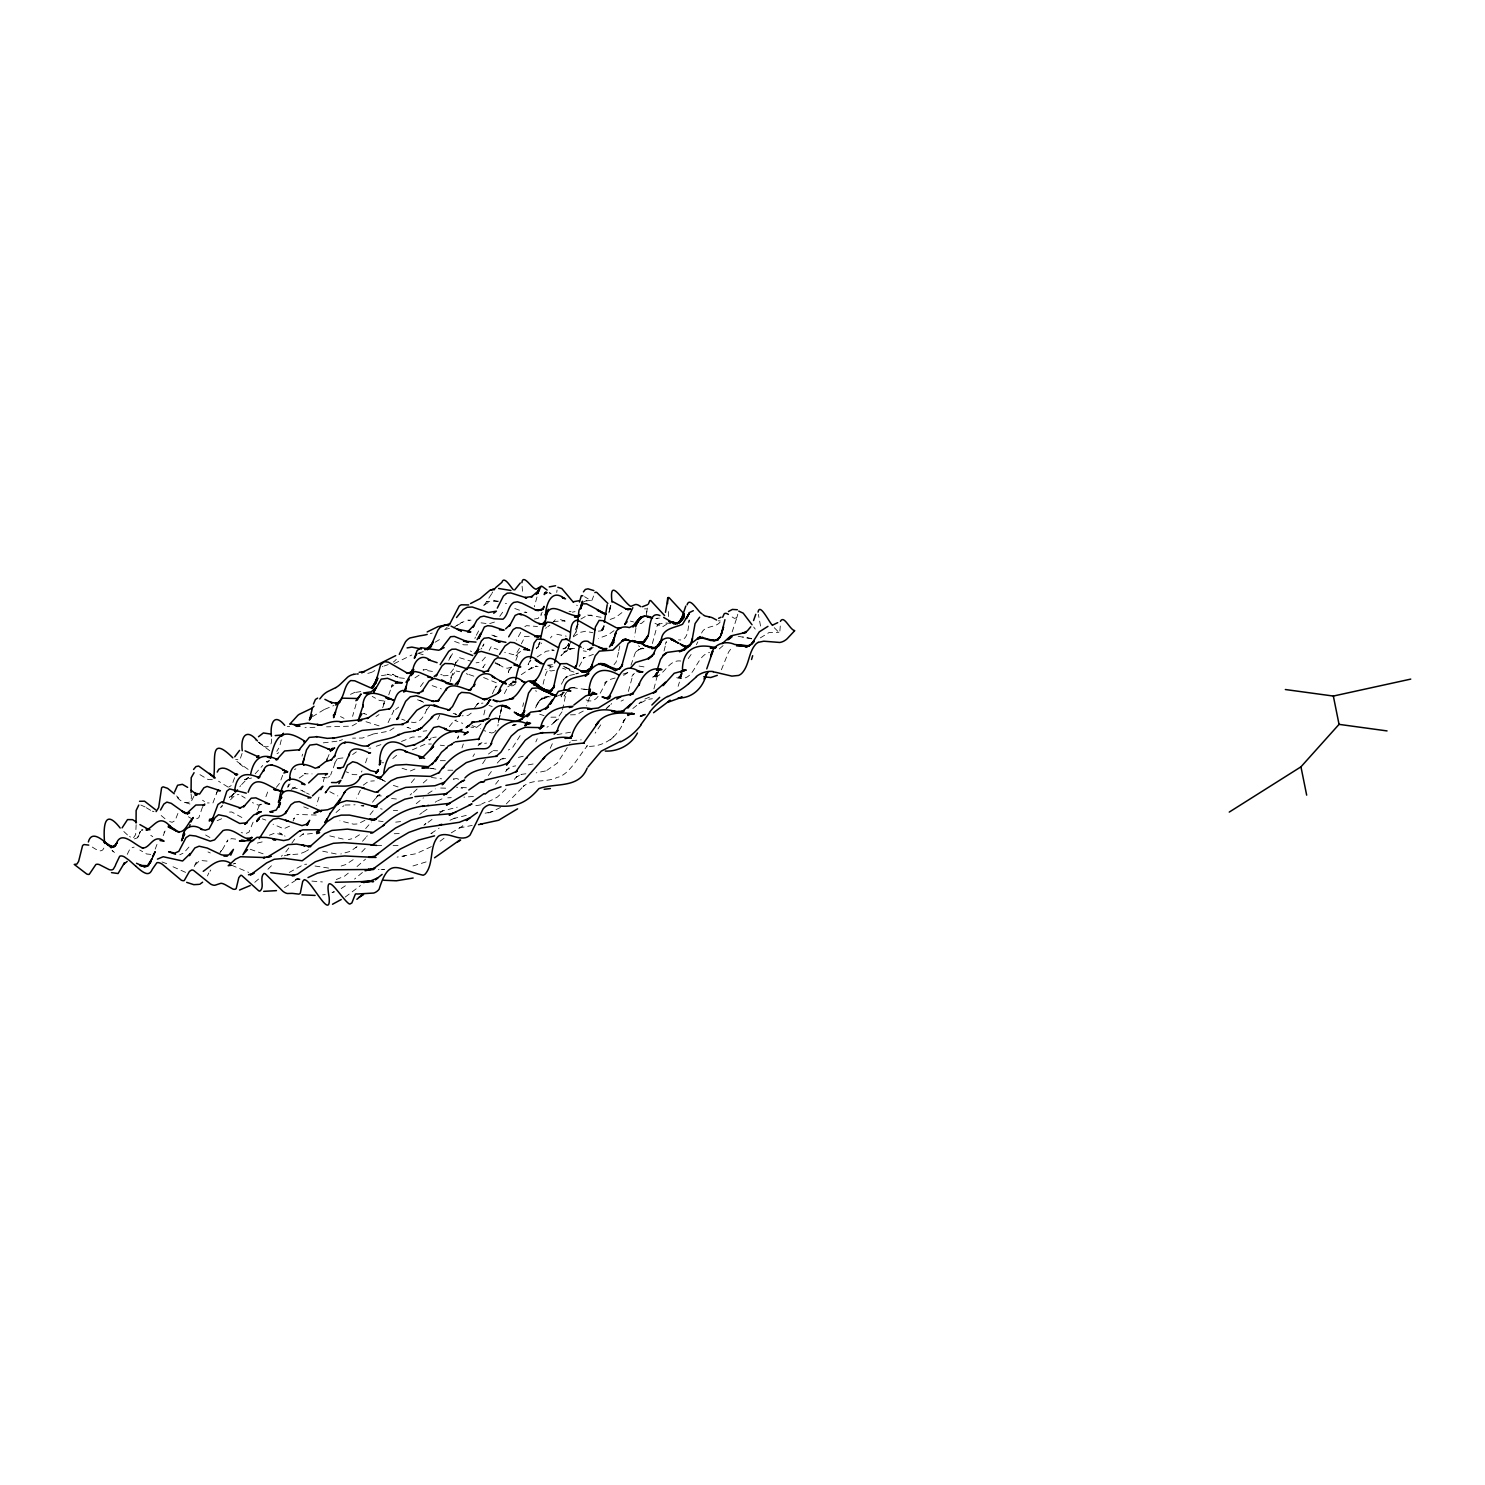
<?xml version="1.0" encoding="UTF-8"?>
<svg xmlns="http://www.w3.org/2000/svg" width="1485" height="1485" viewBox="0 0 1485 1485"><rect width="100%" height="100%" fill="white"/><g stroke="black" fill="none" stroke-linecap="round" stroke-linejoin="round"><path stroke-width="0.75" stroke-dasharray="5 3.75" d="M191.064 793.974C193.514 807.58 180.168 803.125 175.675 795.273M271.328 739.01C272.924 747.827 264.033 749.312 259.634 742.797M242.074 753.452L239.92 759.8L235.651 759.596M610.502 605.379L609.258 611.913M576.885 627.097L577.609 622.196M557.061 590.046L556.726 592.441M688.799 622.809L689.207 619.969C687.982 626.521 689.04 641.464 678.478 639.868M635.97 628.303L634.355 636.917M646.068 616.201L647.2 609.611M498.756 720.708L501.911 706.414L498.125 723.139L501.429 709.793M608.906 612.841L610.539 605.676L608.906 612.841L609.463 611.653M737.804 614.177L736.894 617.426M497.846 725.961L498.125 724.402M668.566 616.553L668.213 608.776M618.558 652.323L616.108 662.087L614.029 664.649M652.361 643.562L657.224 625.556L659.321 623.756L656.741 626.113L658.746 624.09L664.723 622.939L671.201 623.44M593.592 596.005L592.051 600.126A8.093 3.416 57.7 0 1 590.789 600.423L584.533 596.673M234.574 777.732L231.92 785.212L228.709 787.05M573.377 635.933L575.994 632.146L578.073 623.848L577.702 625.389M732.179 631.886L736.987 617.259M646.625 612.043L647.46 608.108M609.704 610.428L610.985 605.193L610.539 606.53M522.757 706.507L523.592 702.832M618.707 650.838L620.025 645.065M483.813 714.879L485.075 709.44M324.324 777.602L323.322 781.685M318.978 797.129L316.379 805.575M603.801 625.965L602.26 630.865L599.55 632.944M253.081 822.17L248.979 832.138L246.194 833.401L241.201 832.639M281.296 739.864L279.533 747.011L276.748 751.336M562.499 709.83L565.896 694.052M536.976 597.007L534.322 606.79M664.036 651.005L666.338 641.706L665.336 644.249M543.102 684.214C544.624 677.791 546.406 667.229 553.07 666.598M577.201 625.333L574.435 631.96M356.122 704.001L352.576 716.364M630.995 665.169L635.506 652.156L639.237 649.205C631.329 655.85 638.606 647.868 643.562 648.667M628.359 691.435L633.074 674.301M653.92 688.873L658.412 671.313L656.129 676.417L658.133 672.334M302.03 756.162L302.587 754.194M508.724 671.071L508.315 672.482L509.374 668.844L508.724 671.071L511.62 666.951M539.538 642.3L537.96 647.776L539.946 642.077L536.252 648.741L541.579 643.098M575.994 632.146L577.145 628.174M193.885 796.257L189.987 804.053L183.1 801.733M267.671 792.043L264.627 800.081M335.035 763.104L330.617 775.059M458.401 736.077L457.677 738.453L459.013 735.075M589.582 697.412L586.445 705.932M388.754 694.832L392.318 684.641L390.963 688.539L393.841 684.993M287.979 785.992L288.573 784.191M450.066 681.912L452.851 673.522L450.53 678.032L454.707 672.631M570.723 641.724L567.289 650.708L564.467 652.658L560.606 652.62M365.551 762.789L368.113 755.16M202.517 806.949L198.823 817.715L194.758 819.646M682.098 673.782L678.107 686.311M461.983 747.939L463.32 744.022M156.983 844.427L154.941 849.828M454.28 666.802L456.433 660.602M134.411 838.914L137.511 837.781L140.388 831.247L139.386 833.92L140.982 830.449L142.987 829.892L141.558 829.818M177.903 813.427L175.081 820.592L172.13 822.319L168.789 821.279M382.684 707.751L384.949 701.384M474.903 638.457L475.386 637.065M569.59 644.471L567.289 650.708L569.479 644.731M519.472 648.277L516.669 652.973L513.569 654.718L504.696 652.305M567.994 645.585L568.736 643.488L566.193 647.85L563.836 648.834L567.994 645.585L565.358 648.425L562.741 648.834M360.335 790.206L356.419 798.169M216.309 793.974L217.014 792.025L212.949 802.939L207.436 802.939M450.809 655.98L448.767 660.361M439.671 715.009L436.367 722.471M329.076 754.51L327.201 758.909M534.396 618.985L538.108 618.465L542.211 612.265M540.911 615.737L541.394 614.419M163.202 835.628L165.578 829.744L164 832.398M604.228 626.354L602.891 629.788L604.172 625.204L602.372 629.807L600.237 631.385L603.727 626.707L601.147 630.902L598.344 631.144M515.852 660.324L518.915 652.453L515.982 655.962L520.492 651.302M561.998 711.872L558.212 717.144L549.636 717.199M257.388 810.197L259.132 805.78L258.112 806.986L260.747 804.239M483.07 646.068L483.924 643.989L480.694 649.316L481.845 648.073M103.857 848.102C101.296 854.543 94.297 847.954 90.641 846.097M656.426 672.742L653.586 677.364L656.593 675.137L652.082 677.364C664.593 677.364 667.47 659.192 680.817 661.011M681.949 673.782L680.427 677.346L682.283 673.225L677.958 678.144L681.634 675.953L677.012 677.958L681.077 677.197L675.619 677.327C695.37 684.622 694.386 655.98 709.57 652.416M681.337 673.41L679.517 677.643L681.244 674.58M334.719 763.086L337.188 758.983M529.829 660.844L528.122 664.723L530.85 660.472L530.108 661.27M579.206 666.394L584.162 657.372L583.271 658.115L593.387 654.347M535.825 741.869L537.217 738.732M504.38 693.606L508.019 686.59M282.67 775.3L279.7 783.133L276.377 787.291M691.1 654.477L688.223 658.635M563.019 692.715L561.126 696.948L563.335 692.196L559.641 696.651M550.267 748.292L552.643 743.02M207.454 875.909L208.81 872.957M561.497 654.718L560.996 655.813L566.193 650.764L563.966 651.989L571.725 648.388L567.697 649.688L572.802 648.629L568.198 648.685L575.697 648.555M492.426 693.736L495.841 685.977L495.025 688.205L497.661 685.142M287.812 787.198L290.039 783.894M521.346 643.785L523.388 639.849M499.777 616.294L504.436 609.722M384.893 700.939L383.297 704.317L386.193 700.809M449.287 726.648L453.927 720.819M194.201 866.572L196.28 862.191L194.758 865.235L199.9 860.428L209.088 861.263M535.528 707.918L538.424 701.792L542.266 697.876L535.677 706.433C537.904 701.18 542.563 697.059 548.41 696.576L539.204 699.918L549.283 696.762L544.382 697.189L550.174 696.781M293.028 821.094L294.55 817.919L293.714 818.569L295.979 817.047M431.244 737.878L429.592 740.384M485.149 664.203L482.866 667.619L483.887 666.171M721.394 669.772L728.522 652.175L731.901 647.441M520.121 735.632L512.789 747.271L508.353 750.018M137.919 837.132L139.089 834.811M696.391 644.676L697.857 641.854M476.295 635.339L479.005 630.197M567.27 747.605L557.339 763.067L546.629 770.511M233.572 793.435L231.549 797.204L233.442 794.029L229.395 797.352L235.781 792.322M491.535 594.037L484.537 604.711A9.912 8.464 -82.2 0 1 482.848 605.824L480.991 606.493M489.122 650.449L491.145 646.717M561.349 684.232L565.135 677.624L566.62 676.603L563.298 680.019L568.142 676.139M127.246 854.376L130.216 848.343L134.133 847.081M222.323 849.736L227.892 840.009L226.945 841.457L231.456 838.635L237.711 839.359M491.906 593.35L492.686 591.977M600.72 724.866L595.114 733.182M478.059 745.711L482.773 741.869L478.319 744.208L486.542 743.094M485.335 759.503L480.694 766.65M361.412 772.033L361.987 770.938M222.453 805.148L220.69 807.413L222.843 805.668M472.935 756.589L474.532 753.879M566.453 692.214L564.096 696.205L566.249 692.79M209.979 871.305L210.777 869.987M520.771 632.313L516.353 640.221M593.239 647.219L588.524 651.692L583.271 650.857M485.409 657.15L480.954 662.273L476.11 662.811M287.793 786.994L288.573 785.713M488.454 754.027L493.28 750.5L491.943 750.612L497.586 750.779M449.936 658.004L453.872 651.488M388.086 722.657L393.878 710.554L393.247 711.426L398.63 707.101M362.507 841.252L367.89 835.331L366.554 836.482M219.836 852.91L221.543 850.348L220.393 851.777M701.57 633.074C704.837 625.148 715.454 628.174 720.151 622.067M497.234 763.049L501.41 758.668M255.16 773.833L262.715 765.462M453.556 668.881L448.6 675.527L443.699 675.786L440.247 674.227L442.214 674.951M491.387 771.532L488.101 775.82M375.612 798.596L377.951 795.236L372.531 802.197M667.006 623.978L662.421 626.911L654.662 623.125M625.612 718.462L622.178 723.325L624.424 719.557C619.041 736.449 603.82 747.586 586.055 746.268L587.466 745.693C579.02 755.679 569.46 774.557 557.673 777.286M291.84 843.164L294.865 838.951M288.832 847.954L284.043 854.302M411.289 782.669L415.373 777.769M498.626 780.293L495.6 784.173M420.403 686.627L423.522 682.395M365.644 828.574L371.417 821.966M348.288 873.143L344.594 876.131L335.462 879.862M429.852 705.653L425.731 711.148L426.789 709.329C424.376 715.826 419.717 724.123 411.456 722.174M569.423 743.057L570.314 741.925M423.225 782.948L427.123 779.514M239.809 786.772L240.719 785.639M281.426 856.344L282.317 855.193M505.995 788.981L497.438 797.037L488.621 801.659M455.431 663.387L458.252 659.86M723.065 645.622L717.886 650.152M188.948 847.063L183.899 852.836L179.759 854.785M610.855 704.465L611.616 703.519M481.066 723.938L476.017 727.817L470.894 727.13M631.886 676.306L634.318 673.318M271.458 865.755L266.316 870.897M550.434 637.975L551.937 636.174M553.515 723.139L557.135 718.833L551.529 724.847L546.963 727.186M656.092 673.967L658.133 671.517M414.965 769.026L410.454 770.956L399.911 767.559M505.568 771.643L509.169 767.355L506.255 770.288L511.434 766.65L515.74 765.852M417.118 788.999L412.236 793.603M591.94 647.07L587.615 649.855L591.346 648.147L589.248 649.632L583.067 648.221M230.528 799.784L235.41 794.828L238.918 794.623M378.991 714.601L375.965 716.587M365.18 848.38L361.189 852.576M494.746 731.659L495.953 730.267M473.919 708.828L477.984 703.148L476.833 704.762L478.875 703.055L477.298 703.704L482.959 703.092M370.081 814.634L374.387 809.251M627.784 672.575L622.846 674.171M303.645 833.438L297.093 838.765M551.975 623.366L555.687 619.226L553.292 621.472L564.968 620.86L559.956 619.412L567.456 622.029M471.209 713.116L468.35 715.287L462.076 715.826M357.05 846.673L350.219 851.388L340.77 854.005M356.474 723.455L351.722 726.128L326.551 726.833M289.556 826.18L283.765 828.797L273.073 824.212M345.355 885.803L340.269 889.144M241.609 784.581L248.7 777.323L247.717 778.233M514.274 779.384L517.058 776.377L514.534 778.511M736.69 617.741L734.407 618.373L730.731 616.108M357.013 866.572L365.533 859.128M336.055 812.499L343.907 805.65M248.088 777.806L244.542 779.736L251.559 778.01M363.268 785.157L368.651 781.259L374.368 780.85M606.066 708.883L609.871 705.041M610.205 740.068L614.048 736.263M392.801 758.557L398.166 753.953M254.77 882.331L259.875 877.932M644.212 621.064L641.279 623.533L638.476 623.626M329.651 776.08L328.408 777.175M364.902 820.333L357.848 823.934L353.56 824.175L339.916 820.797M515.74 683.694L513.03 685.699L509.522 685.996M621.918 612.618L615.718 617.426L608.683 619.987M362.433 872.493L354.525 879.083M583.271 711.055L576.44 714.675L565.469 715.009M514.627 681.262L507.926 685.198L511.768 683.583M606.901 707.992L609.537 705.653M299.209 778.084L306.021 773.314L304.388 773.796L312.11 773.908M359.444 834.737L354.061 838.245L348.381 839.6M394.026 727.873L388.922 731.14L372.624 734.128L374.239 733.72L362.433 738.045L352.576 738.138M573.229 636.861L580.524 632.276L585.554 631.255L592.793 632.721M410.101 795.013L411.735 793.565M432.042 819.386L426.566 823.47M427.903 793.658L435.309 788.869M440.061 841.215L445.073 837.429M376.782 796.907L379.269 794.791L377.561 796.164L380.271 794.716L378.304 795.737L382.239 796.034M760.32 637.882L768.877 632.647L778.901 632.276M521.254 674.691L531.853 667.526L528.4 669.791L536.716 666.004L535.194 666.319L538.053 666.505M422.26 812.573L419.754 814.43M423.93 825.233L425.917 823.562L424.339 824.565M517.058 776.377L516.056 777.23L521.866 774.168L520.975 774.428L527.435 773.574M435.253 802.271L436.571 801.176M266.947 762.622L269.602 760.543M507.777 686.831L516.112 682.06L511.842 682.97L515.388 682.45M564.448 692.251L560.625 695.091M511.49 667.303L507.165 668.231L502.747 666.932L494.988 662.106M419.104 675.118L413.832 678.589M627.747 672.686L621.287 676.919M262.158 841.902L254.659 843.74M494.468 622.067L488.936 623.811L479.358 622.642M451.254 832.881L462.856 825.864L459.348 827.962L472.211 825.4M345.207 897.07L360.502 885.543M649.502 697.133L642.188 700.14M268.933 760.765L266.316 761.786L268.339 761.248M439.022 813.631L442.994 810.606M435.142 642.207L441.286 638.494M547.705 626.818L549.858 625.185M614.01 630.679L607.94 634.967L598.381 638.383M356.344 751.874L352.613 754.566M506.311 803.905L524.409 785.305L523.184 786.456C532.707 778.456 546.276 782.818 557.042 777.49M453.296 627.914L457.547 624.869L454.707 626.132M554.573 721.877L558.787 718.87M312.351 716.735L325.586 708.698L324.268 709.514L333.939 705.486M306.077 851.332L299.506 853.986L287.18 854.877L291.468 853.931L283.097 856.121M426.102 861.913L409.47 867.036M632.833 708.512L641.223 701.848L638.272 704.243L647.293 699.416L652.379 698.748M277.008 753.712L278.716 752.672M483.999 605.119L489.864 601.611L486.356 601.703L498.329 601.202L493.688 600.293L497.716 601.351M427.067 809.269L420.738 813.52M580.913 619.041L586.297 615.922L591.773 615.273L586.872 614.883L601.072 617.314M353.17 859.667L345.708 864.586L339.397 866.59L340.808 866.59M500.519 807.469L489.864 812.666L484.685 813.26L488.992 812.462M545.552 628.266L546.61 627.561M431.355 846.636L416.06 853.708L397.145 857.105M221.692 818.736L217.126 820.685M583.067 602.335L586.909 600.293L584.515 601.239L590.547 600.367M416.208 803.663L423.448 797.872M284.526 887.622L297.408 879.176L295.292 879.621L300.787 879.101M431.225 833.456L439.133 828.092M524.836 626.651L526.507 625.668L537.496 626.484M437.444 800.99L442.27 798.726M646.588 608.794L644.49 608.906M554.555 670.273L551.046 670.997L545.459 669.345M212.336 779.662L208.253 779.625L197.134 772.98M394.23 663.609L411.809 654.996M294.513 769.546L295.831 768.822M306.634 850.775L308.527 849.754M374.814 670.57L373.125 671.461M401.488 741.461L412.403 737.08L421.053 736.783M333.902 891.613L332.027 892.596L334.608 891.854M481.493 804.146L485.112 802.308M291.19 789.352L295.534 787.143M621.083 701.106L623.459 699.918M350.479 694.367L355.045 692.233L353.634 692.678L362.526 691.342M133.576 837.67L135.673 834.57L136.137 824.695M454.54 818.198L449.936 820.277M449.435 628.359L441.546 630.494M355.657 847.452L356.511 847.081M557.525 696.057L562.24 693.978M381.404 675.712L389.07 674.394L387.381 674.264L398.184 677.104L392.374 674.246L399.613 677.828L405.015 678.441M500.649 759.281L507.443 758.13M466.253 815.395L454.02 818.421L455.357 818.105M430.891 833.586L432.098 833.104M269.398 835.201L274.929 833.048L284.062 835.387L279.588 832.918L285.027 836.148M523.277 756.199L515.833 758.037M380.921 744.635L373.218 747.326M537.069 657.038L546.202 651.247L553.497 650.114L551.77 650.003L554.963 650.931M339.341 740.811L342.46 739.623M337.986 758.482L343.499 757.87M345.058 805.019L355.082 804.814M289.222 872.456L303.85 864.4L306.727 864.196M402.788 856.529L405.071 855.676L403.363 856.307M577.739 673.188L575.827 673.893L578.779 673.058M384.132 666.004L388.235 664.575M570.593 732.198L556.374 734.759M545.44 770.975L536.215 772.831M325.252 894.62L322.635 894.861M418.529 653.122L423.893 651.469M456.341 719.984L454.763 720.466L462.745 723.362M569.627 675.397L574.992 674.264M533.115 763.977L525.3 765.425M327.275 777.806L321.15 777.509M233.145 863.973L235.428 863.36L234.147 863.472M261.75 804.202L258.334 805.111L252.394 802.587M430.334 633.557L432.209 633.037M316.286 815.042L296.722 814.448M439.653 811.701L457.194 807.209M312.388 833.419L302.179 834.7M456.378 625.705L464.025 621.64L460.907 622.568L466.364 622.029M399.224 833.549L392.077 833.809M494.115 732.402L491.628 733.033L484.11 730.639M466.438 787.755L456.526 787.254M323.266 742.853L337.299 741.182M428.534 739.753L429.796 739.437M720.188 620.879L718.332 620.804M572.356 612.173L575.048 611.616M400.653 821.613L394.973 822.207M512.177 725.515L515.908 724.773M490.403 811.942L492.927 811.441M457.417 778.344L453.278 779.124L458.735 779.161M574.008 672.092L562.574 668.213M480.769 804.889L473.195 806.114M393.079 845.67L399.372 845.336M615.106 678.014L608.776 679.87L604.729 683.137L607.606 680C601.481 687.741 597.657 707.992 583.642 698.451M447.765 797.816L451.273 797.668M423.151 731.195L426.808 730.769M569.999 688.168L575.066 687.369L570.667 687.815M516.149 724.624L512.938 725.107L516.464 724.624M412.329 749.851L425.434 744.115L431.411 743.985M356.901 774.706L353.003 774.632L346.265 771.829M314.969 727.279L305 727.669M432.692 737.47L436.237 737.043M427.123 669.475L422.984 669.921L433.601 671.628M571.873 740.588L581.266 739.846M364.586 713.45L363.528 713.561L366.684 714.415M150.765 854.376L146.625 853.986L139.813 850.033M659.34 618.094L655.924 618.41L660.361 618.206M552.42 664.705L545.942 665.299L550.991 666.282L545.348 664.742M298.838 878.99L296.016 879.231L297.984 879.064M376.652 845.392L382.091 845.54M524.279 636.619L529.644 636.248M643.822 648.518L640.499 648.722L644.527 648.667M473.418 796.461L463.914 797.167M572.43 687.722L586.371 689.523M368.707 748.143L370.767 748.05M381.125 869.542L384.448 869.43L378.341 869.505M229.525 812.054L231.771 811.998L244.672 819.015M287.273 726.425L289.668 726.462M381.571 762.789L383.594 762.77M343.165 839.099L328.222 835.517M471.005 620.173L467.868 620.173L471.952 621.213M440.674 788.034L446.911 788.201M296.777 878.971L299.71 879.009M396.365 799.004L391.557 798.522M452.869 770.232L445.519 770.177M440.265 745.173L444.423 745.767M361.894 805.817L363.955 805.891L360.391 805.724M639.07 666.06L647.163 667.433M515.573 682.116L512.381 681.986L516.316 682.32M445.314 760.673L439.616 760.691M393.339 810.606L397.627 810.55M588.784 689.578L582.324 689.114L586.259 689.43M505.346 603.523L506.552 603.634M524.149 612.21L526.897 612.451L525.152 612.024M467.719 644.843L463.765 644.843L451.644 640.332M383.668 700.939L379.566 700.493L372.215 696.409M435.866 769.193L429.091 767.986M311.906 881.088L322.412 881.942M185.569 872.363L172.483 866.535M250.167 849.234L264.126 854.172M336.185 853.986L320.482 850.738M428.293 768.005L434.047 768.71M751.614 638.866L736.504 635.914M378.508 820.982L383.093 821.613M556.782 634.262L566.268 636.155M431.392 777.472L441.658 778.845M328.612 868.075L314.82 865.978M461 788.015L462.485 788.275M751.707 638.513L747.271 637.696L751.336 638.513M227.985 787.05L218.518 781.184M408.264 727.594L407.02 727.353L411.623 728.764M292.359 787.681L298.169 788.795L305.576 792.433L302.42 790.781M569.033 611.263L571.057 611.653M456.099 670.997L459.682 671.74M380.531 808.768L382.165 809.121M418.547 653.307L423.132 654.699M742.723 636.935L743.669 637.139M379.083 725.868L363.454 720.912M459.552 657.707L471.506 661.345M514.775 608.516L522.664 611.356M153.994 811.701L152.361 811.181M473.845 676.176L465.919 673.447L468.053 674.45M432.135 685.625L441.361 688.91M308.267 808.62L303.701 806.856M630.42 621.101L633.482 621.937M512.938 680.984L516.502 681.986M140.871 805.037L145.122 806.968M262.381 818.866L265.852 820.11M494.115 648.332L497.865 649.428M248.144 769.397L236.468 761.137M162.013 861.95L169.68 864.827M535.435 690.822L536.66 691.193M488.973 705.505L492.203 706.489M539.686 714.229L544.03 715.621M453.203 713.394L456.47 714.433L454.391 713.598M493.595 635.617L497.104 636.787M398.073 786.939L392.263 785.027M231.567 865.217L248.756 872.4M422.111 701.44L417.489 699.769M472.1 725.682L480.472 728.727M401.785 719.204L405.071 720.373M549.116 593.035L550.322 593.462M569.498 668.881L563.669 666.691L570.017 669.735L563.446 666.171M483.609 677.531L497.234 683.174M309.27 794.308L306.541 793.027M491.851 635.042L495.248 636.434M495.155 663.312L501.28 665.893L496.565 663.053M329.8 791.709L337.837 795.923M470.188 650.95L471.599 651.562M207.974 851.944L210.313 852.965M642.133 647.98L643.822 648.796M209.923 837.503L203.352 833.679M340.473 716.568L344.019 718.35M379.585 778.493L384.893 781.203L381.589 779.402M419.939 700.4L423.596 702.349M150.616 810.327L146.031 807.524M381.775 779.551L385.432 781.648M129.566 836.5L130.513 837.057M188.391 816.769L191.379 818.513M638.457 645.808L639.719 646.55M241.721 795.886L245.211 798.132M202.517 800.229L204.54 801.529M269.695 750.686L255.179 739.716M150.765 835.312L152.751 836.686M258.464 742.147L262.529 745.173M113.491 851.648L112.043 850.497L115.589 853.392M239.401 763.606L243.651 767.04M161.16 815.525L165.522 819.145M127.469 834.941L121.436 829.28M551.232 593.944L549.524 592.385M178.831 798.132L176.548 795.96M774.242 627.691L778.753 632.22A3.36 1.411 57.7 0 0 779.792 632.276L780.33 625.315M755.252 629.102L753.675 627.023M760.561 626.057L758.371 614.4M522.089 586.259L522.794 594M577.387 605.472A4.474 1.875 57.7 0 1 576.588 605.175M372.587 671.87A31.575 27.008 -82.2 0 1 367.76 673.373M382.35 666.691A55.112 47.13 -82.2 0 1 382.926 666.431M396.309 659.247A16.168 13.829 -82.2 0 1 393.265 662.106M447.115 627.394A14.664 12.548 -82.2 0 1 445.574 628.582M656.556 672.427L655.516 676.269L656.723 672.501M681.374 673.095L680.279 676.882L681.578 673.15M247.661 778.548L245.916 779.569L247.661 778.548M503.304 758.241L502.041 758.519L503.341 758.334"/><path stroke-width="1.5" d="M271.439 736.133C270.01 725.255 273.444 711.612 284.712 725.311M521.866 582.695C522.998 573.544 531.073 587.113 534.786 588.673A7.908 3.323 57.7 0 0 536.085 589.248L541.283 586.315A7.332 3.081 57.7 0 1 542.415 586.556L547.13 590.083M612.024 602.112C608.831 576.236 621.602 599.717 629.881 605.861A7.314 3.081 57.7 0 0 631.069 606.325L635.135 604.599A12.697 5.346 57.7 0 1 638.587 605.267L640.833 606.678M104.655 843.424C103.356 829.224 103.412 806.504 120.174 828.017M242.278 750.76C240.384 737.321 246.102 727.186 257.462 740.959M687.054 604.84C689.838 596.06 697.894 611.857 702.015 613.862M580.858 608.126L581.266 604.246M577.832 620.21L577.609 622.196L579.001 610.279L582.621 603.857L586.482 603.801L606.233 614.326L597.304 610.112L599.68 611.56M569.627 639.2C571.409 633.167 569.071 621.547 577.442 620.043L594.91 629.9M684.232 614.085L669.122 597.675A3.991 1.671 57.7 0 0 668.046 597.638L665.466 612.321M604.339 622.234L607.198 604.729M579.484 602.056L581.266 595.801A7.295 3.063 57.7 0 1 582.12 595.652L582.825 595.819M780.405 621.38C783.894 614.326 789.927 630.104 794.753 630.624L787.106 638.81A16.966 14.516 -82.2 0 1 779.848 642.467L763.791 641.204L758.26 642.374M312.407 707.974L309.715 719.483L311.906 714.638L309.325 719.984L311.126 717.83M648.314 604.117L649.762 600.627A5.55 2.339 57.7 0 1 650.857 600.683L664.575 615.551M412.681 673.949C412.032 663.999 419.865 651.618 430.186 660.342L428.2 659.711L437.11 662.663M327.572 748.718L330.858 749.962L316.713 744.245L309.79 745.117L306.541 749.795L302.569 763.977M303.218 762.306L303.868 758.983M593.146 643.525L592.831 645.195L595.374 627.041L599.105 620.414L603.281 620.711L616.312 627.747L620.897 627.988L618.057 628.823M405.238 690.989L408.004 678.961L411.865 672.575L415.299 671.554L419.624 672.501L432.525 677.977L427.661 676.956M405.145 691.435L406.203 686.144L403.846 692.214M540.596 638.661L543.102 627.004L547.445 622.067L551.492 622.605L569.962 632.035M412.737 673.874L413.647 669.345L411.419 675.545M581.006 608.237L582.491 601.202L580.691 608.906L582.25 602.836M724.94 619.709L720.986 635.376L723.548 626.948L720.652 635.951L717.199 640.313L720.244 637.046L715.51 640.573L717.886 639.924L709.83 640.258L714.656 640.815L707.38 638.995M530.405 658.746L534.08 643.042L537.032 639.125L543.621 639.367L558.564 647.776M290.225 777.899L289.686 780.219C289.297 761.619 302.235 761.694 315.265 768.246L319.294 766.835L317.901 767.652L325.568 761.675L331.749 759.726L330.914 760.227L334.793 755.642L334.329 756.886C336.464 751.224 338.227 742.704 345.689 742.407L344.112 742.667C353.523 740.569 360.372 748.236 368.837 745.489L367.37 746.045C376.93 739.029 389.404 740.588 399.354 734.332L398.036 735.112L404.514 732.569L415.02 730.973L413.35 731.474L421.926 727.761L417.433 730.174L421.48 727.966L432.692 716.958L431.263 717.886C439.244 707.343 451.644 721.135 459.886 715.232L458.698 716.42C464.935 702.164 482.848 715.566 489.809 699.992L487.21 704.001M545.236 625.649C546.034 594.557 562.295 615.217 578.704 616.201L574.472 616.869L577.275 616.888M543.139 609.37L544.011 606.363L542.582 609.5L543.194 608.404L538.368 610.651L535.231 609.908L541.969 609.778L536.549 610.409L521.977 603.207L517.448 601.815L513.68 602.465C507.703 606.363 508.483 614.809 503.007 619.189L493.985 618.762L483.869 616.108L480.323 616.925L476.796 620.247L473.121 627.097L474.012 625.259L467.515 632.016L470.838 631.905L457.343 629.12L461.371 631.422M682.45 669.308C682.766 648.314 697.245 642.801 715.584 647.776L710.22 647.961L716.327 647.367M537.904 593.22L539.315 587.559L537.57 593.295L541.004 586.352M618.762 674.951C598.9 663.814 588.932 674.283 588.765 695.166L590.399 689.077L588.691 694.85M313.465 704.057L315.433 699.491L317.642 698.098M612.321 644.954L615.904 632.888L614.846 635.747C615.57 628.192 622.865 625.649 629.306 627.58L635.71 624.554L632.87 626.986C636.787 619.69 643.766 612.247 652.472 618.28L646.903 616.665L652.342 617.649M189.542 826.718L190.08 824.676M223.028 803.107L226.815 791.189L229.6 788.925L246.306 793.157M614.382 636.972L611.931 645.14L614.066 638.29L611.579 645.325L613.918 638.995L609.444 646.885L614.215 642.003M667.6 598.232L667.563 603.56M706.749 668.881L712.874 651.117L710.888 655.887C712.54 644.249 724.736 639.998 734.611 644.434L748.7 646.068L736.523 645.864M685.792 606.066L680.631 621.324L677.16 623.644L673.652 623.941M751.558 659.507L752.672 655.702M722.657 617.222L724.179 613.843A10.414 4.381 57.7 0 1 726.611 613.509A9.597 4.047 57.7 0 1 727.464 613.862L728.374 614.4M657.614 668.584L660.491 659.451L663.962 654.569L666.152 653.196L662.96 655.423L667.211 652.416L684.232 650.04L690.878 644.063L688.929 646.235L690.469 645.214M256.645 814.411L259.04 811.701L256.738 813.483L261.304 811.664L253.712 814.987L244.691 824.286L247.104 822.783L239.716 823.451L226.444 816.397L218.518 814.745L215.102 817.585L209.069 828.983L205.227 830.208L200.586 829.094L202.146 829.521C193.273 822.95 182.822 826.792 182.562 838.357L183.323 836.036L181.541 840.826L184.771 833.939M182.562 838.357L184.196 833.066M579.391 616.164L579.837 614.771L577.962 617.147M213.654 777.806C216.29 760.988 208.661 733.627 232.811 757.814M234.574 791.542C236.171 774.687 244.876 771.198 259.151 777.769L257.555 777.62L259.912 776.952L258.706 777.676L264.163 769.453L263.458 771.253C266.335 758.909 281.036 768.172 287.218 772.237L282.614 769.694L287.7 771.755L283.858 773.017M661.122 641.353C661.679 628.192 673.707 628.266 682.506 624.275L689.745 612.414L693.328 610.688M174.543 792.043L177.606 785.249L182.377 784.321L187.63 787.366M190.934 821.966L193.217 817.53C187.129 823.358 183.954 837.262 174.636 829.465L175.75 830.171L168.473 825.289L170.682 826.811C159.099 813.613 155.461 825.716 146.198 830.152L148.704 829.502L139.887 824.583M660.509 643.172L661.939 639.125L658.857 645.845L661.549 640.907L657.001 647.441L651.971 648.834M753.563 620.544L755.791 614.307M563.984 690.618C564.467 675.452 579.577 678.348 588.858 673.559L585.238 676.288C591.401 668.324 600.218 657.669 610.428 667.656L598.622 663.628L607.142 665.8L600.033 663.814L602.242 663.851L598.956 664.482L600.367 663.387M637.956 620.99L641.928 617.073L637.492 622.234L641.223 616.943L639.144 618.577L636.007 623.663L639.144 618.577L642.745 616.813L638.606 619.375L635.766 625.092L640.889 617.166M515.666 680.037C518.265 664.686 524.279 646.272 541.264 663.721L535.231 659.99L543.473 664.24M144.194 867.24L148.426 865.755L152.25 858.311L147.405 865.718L139.627 865.384L143.414 866.405L136.527 863.286M635.654 626.874L638.383 619.876L642.337 616.943L638.179 620.414M326.644 760.283L327.201 758.909M383.817 772.757C385.339 760.376 392.56 742.927 407.224 752.115L404.755 751.28L422.817 757.276L433.564 746.361L430.427 749.572C436.943 736.838 451.217 726.796 465.9 733.256L468.202 731.919L465.399 733.868M545.385 592.348L544.215 594.594L546.109 592.255L544.475 593.258L547.13 592.626L546.016 592.404M88.358 841.995C92.033 827.85 106.233 843.387 111.264 847.824M282.28 735.836L283.449 733.256M150.133 863.286L151.247 860.873M234.723 756.83L239.549 750.389M557.024 731.325C561.033 715.789 575.382 704.206 591.773 708.976L587.67 709.125L598.325 708.029L615.291 697.616L633.427 693.644L629.974 695.036L634.058 691.936L639.608 683.675L638.643 685.457C642.133 675.694 650.504 665.985 661.92 669.549L656.481 670.199L660.788 669.382M230.75 855.174L233.442 849.383L228.931 854.822L223.622 855.731L227.558 855.806L221.395 854.785L207.25 848.065L199.12 846.209L194.869 847.935L189.338 855.676L190.284 853.522L182.581 861.003L163.164 856.734L157.429 859.128M410.881 673.837L412.385 669.735L410.899 672.631L411.605 671.665L407.762 673.355L406.482 672.965L410.51 673.039L407.762 673.355L388.309 662.143L384.262 661.679L380.587 664.835L375.408 683.638L377.079 677.383L374.61 684.437L372.067 687.444L376.856 679.35L372.865 686.775L370.545 687.796L354.711 680.78L350.683 680.557C343.313 685.662 345.151 697.022 337.967 702.572L335.536 703.407L336.612 703.259L330.617 702.275L332.046 702.962L324.918 699.342M540.521 728.244C543.473 711.705 558.286 706.582 572.894 706.433L569.368 707.547M270.66 758.297C275.338 735.65 282.428 726.406 305.056 741.423L303.627 741.869M670.867 639.422L675.359 641.13C664.018 631.793 656.574 645.381 653.307 654.829L654.161 653.251L648.332 659.043L652.453 655.72L646.792 659.08L635.58 662.458L630.512 667.953M309.121 821.316L307.172 825.289L307.989 823.637M399.261 654.347L405.386 642.003A14.052 12.029 -82.2 0 1 409.953 637.975L420.162 635.766A80.023 68.44 -82.2 0 0 427.197 634.429M286.735 810.791L285.324 813.631L290.967 804.666L294.624 802.178L299.283 801.603L321.205 811.2L319.238 811.218L321.818 810.476L320.463 811.775M461 712.856L459.533 715.807L460.424 714.025M341.977 778.344L347.509 765.165L352.706 761.731L356.975 762.789L370.452 770.567L376.058 771.922L378.248 770.622L376.058 773.165L378.415 769.675L376.058 773.165M247.568 849.606L242.909 854.692L249.61 842.83L256.979 837.317L266.446 837.466L283.635 840.566L288.703 839.545L298.671 831.544L302.847 829.855L319.943 829.725L316.453 832.008M250.705 773.889C254.102 757.703 262.232 752.32 277.231 759.485L275.653 759.596L278.011 758.779L276.73 759.689L284.637 750.964L299.803 749.721L298.856 750.073L309.27 737.395L317.233 736.746M160.547 809.993L163.851 804.072L166.877 802.104L171.202 803.329L185.569 813.557L181.597 810.847L187.945 813.966L184.604 812.685L189.635 812.815L187.036 813.167L195.816 805.037L204.689 804.889M497.289 608.126L503.434 596.023L507.109 593.202L510.896 592.961L526.692 597.972L524.91 597.527L532.465 596.432L531.203 597.1L539.426 589.898L536.252 594.446L537.96 591.643M371.881 688.409L378.062 678.311M548.299 609.277L545.181 615.087L547.241 610.873L545.663 618.595C544.642 608.052 550.397 586.891 564.337 598.529L562.314 597.527L565.562 598.882M380.141 763.494L379.362 764.923L380.661 760.506L379.622 764.534C379.046 745.377 388.68 735.446 405.869 746.658L415.058 744.598L413.313 745.21M289.761 724.179L297.798 715.38A18.117 15.5 -82.2 0 1 299.357 714.248L310.903 708.735A19.992 17.096 -82.2 0 0 313.502 706.712L313.985 706.229M490.254 720.299L486.226 723.956L478.356 739.641L479.395 738.955L455.431 741.813M540.503 728.541L542.173 725.552L539.946 728.819M375.278 683.49L376.54 681.225L372.735 687.778L376.54 681.225M449.398 624.721L459.199 606.029A8.335 7.128 -82.2 0 1 461.445 604.803L468.722 604.933M330.153 813.502L336.13 805.464L339.657 802.828L346.543 800.675L357.347 801.77L375.779 806.986M456.526 617.519L463.116 609.5L467.255 607.291L472.249 607.012L488.416 612.507L496.398 611.152L493.744 613.249M554.518 662.941L559.808 643.543L562.072 639.738L567.456 639.2M663.628 617.407L672.055 622.326L677.346 623.347L681.132 620.526L676.844 623.366L670.756 621.64L677.346 623.347L681.726 619.561L678.181 623.162L683.917 615.495C686.33 619.709 672.742 625.241 678.515 622.957L680.631 621.324C677.03 624.684 669.865 622.809 678.849 622.753L684.121 613.992L681.429 620.043L677.513 623.514L683.248 617.704M217.2 772.089L218.852 769.267C225.145 765.35 231.437 772.534 237.136 774.725L234.686 774.112L237.674 774.353L235.632 774.984M320.834 789.649L322.876 786.215L312.388 795.904M193.57 769.453L195.964 766.576L198.674 766.037L213.376 776.748M460.554 731.362L462.058 729.469L455.32 731.994C467.905 730.434 447.263 732.922 444.275 728.392L446.558 729.284L438.855 726.388L433.694 727.483L426.084 737.841L427.327 736.727L422.705 740.625L423.875 740.031L414.538 744.783M309.734 820.314L306.3 824.713L307.098 824.082L301.975 825.623L285.473 820.37L288.406 820.982M477.056 639.608L480.973 633.13L478.82 638.513L484.37 626.986L487.674 625.668L491.795 626.15L504.12 630.215L499.443 629.77M574.602 668.194L576.273 665.54L575.27 667.526C580.616 660.732 574.398 638.29 588.097 641.39C591.011 644.787 617.556 653.864 599.142 647.479M330.468 751.466L332.529 748.254L330.487 750.482L334.663 747.976L331.341 749.795L332.436 749.832L329.559 749.479M525.133 725.478L527.305 722.063L524.929 725.701L529.087 722.582L525.709 724.754L530.59 723.269L526.655 724.216L527.88 724.216C511.211 715.64 495.21 727.854 490.96 744.486L491.665 743.317C486.894 751.893 484.147 747.233 471.079 749.294C456.86 751.002 446.447 762.473 438.446 773.277M590.696 695.667L592.923 692.159L590.362 695.593L594.798 692.864L585.591 696.001L573.823 705.041M357.105 700.196L361.078 693.978L355.88 700.734M358.312 721.19L359.593 719.353M338.84 783.597L340.956 780.349L336.501 782.595L331.508 782.521M489.308 716.457C492.463 707.64 501.8 701.217 510.023 708.735L502.19 705.542L507.406 706.879L501.485 705.988L506.014 706.173M680.371 621.677L683.657 616.739L677.865 623.347L680.093 621.974M281.519 797.501L278.326 802.308L279.904 799.747L278.957 801.584C281.667 783.078 286.698 771.829 305.075 784.655L301.548 783.913M587.986 766.91L601.239 751.15L620.507 741.312M440.711 649.52L450.568 636.731L454.429 636.415L468.462 642.207L463.524 641.13L476.017 642.114M621.751 641.39L625.296 639.404L628.359 639.961L625.296 639.404L622.809 640.054L626.466 639.422L622.196 640.759L627.32 639.719L630.809 641.112M587.132 768.172C578.723 789.11 555.409 782.502 538.888 788.628C524.428 805.65 511.081 808.582 489.623 804.721A14.089 12.047 -82.2 0 0 483.108 808.88L470.077 835.034A11.787 10.079 -82.2 0 1 465.25 837.744C456.582 839.619 448.247 832.083 439.708 835.48A8.52 7.295 -82.2 0 0 438.038 836.63C428.998 847.007 434.103 863.435 425.36 873.923A7.666 6.553 -82.2 0 1 423.151 875.222C397.702 869.56 389.515 855.787 379.102 889.274A12.418 10.636 -82.2 0 1 373.7 893.042L357.44 894.007A12.79 5.383 57.7 0 0 355.379 894.081L351.852 902.954L349.885 904.049A6.144 2.58 57.7 0 1 348.697 903.567C340.214 896.94 323.563 866.535 329.15 897.33C331.099 921.517 311.906 881.904 305.316 879.974A5.03 2.116 57.7 0 0 304.202 879.695L302.699 881.422L300.304 893.209A14.237 5.996 57.7 0 1 298.689 894.1L293.455 893.506A41.172 17.319 57.7 0 0 291.487 893.395L287.31 893.487A15.073 6.348 57.7 0 1 282.93 891.316L265.295 873.774A6.664 2.803 57.7 0 0 263.866 873.514C259.151 877.802 265.072 887.25 259.912 891.093A6.683 2.803 57.7 0 1 258.743 890.814L241.702 875.445A7.239 3.044 57.7 0 0 240.644 875.37L238.825 877.616L236.189 888.605A12.548 5.272 57.7 0 1 232.848 889.032L226.611 885.487A33.635 14.163 57.7 0 0 224.254 884.225L222.954 883.686A17.653 7.425 57.7 0 0 220.764 883.334L215.047 885.208A16.558 6.961 57.7 0 1 210.48 883.965L193.514 870.34A11.305 4.752 57.7 0 0 191.639 870.024L189.43 871.435L184.214 880.605A12.641 5.327 57.7 0 1 181.3 880.197L162.31 864.27A15.611 6.571 57.7 0 0 156.872 862.729L152.361 869.17A82.102 34.545 57.7 0 1 151.117 871.417L150.523 872.178A22.108 9.3 57.7 0 1 147.98 873.551L147.219 873.57A14.961 6.293 57.7 0 1 145.994 873.347L144.676 872.846A22.442 9.448 57.7 0 1 141.465 870.897L140.054 869.839A72.895 30.684 57.7 0 1 135.896 866.275M440.21 664.63L448.73 651.34L451.867 649.242L455.802 649.149L472.675 655.535M632.833 607.681L624.758 624.535L627.115 621.769M484.927 780.145L510.227 774.168L517.151 771.105L515.833 771.922C528.456 753.099 545.515 732.996 571.372 738.082L564.987 738.361L569.423 737.692L572.3 735.446L571.632 736.393C577.09 716.253 596.506 704.967 616.516 711.816L611.876 711.426L623.106 711.538L619.301 711.835L624.387 710.647L621.287 712.317L630.847 704.168L627.765 707.974L635.858 699.342L656.444 691.36L653.4 692.994L665.54 682.19L662.997 685.662L674.209 673.262L686.237 670.032L681.207 671.09L685.142 669.921L682.228 671.628M637.436 733.015C631.162 744.783 618.595 751.651 605.286 751.076M708.048 671.962L704.206 679.22L706.414 673.615C703.556 687.332 692.678 698.395 678.125 698.006L682.302 697.059L667.712 702.331L670.218 700.196L653.548 712.726M521.328 715.343L524.743 710.554L522.943 714.823L528.567 693.031L532.038 688.279L537.496 687.982L556.151 695.76L542.099 689.912L555.223 695.667M520.307 582.992L514.682 589.935M441.008 626.206L437.815 630.308L430.501 646.903L433.026 642.17L429.555 647.256L424.951 649.595L429.555 647.256L432.58 643.729L426.418 649.186M217.33 791.264L218.332 789.909M447.245 687.908L445.5 690.247C451.329 681.132 462.54 688.762 470.337 690.321L468.425 689.838L471.116 689.634L469.687 690.154L474.884 684.288L473.993 686.163C474.847 675.304 486.375 669.141 494.654 677.847L492.11 676.325L506.218 684.158M330.375 813.205L326.087 820.815L327.424 819.739M325.363 775.151L327.498 773.648L318.068 774.019L308.583 782.966M641 724.476L649.688 712.559M319.776 698.934L322.505 695.611A22.943 19.621 -82.2 0 1 327.647 691.602L335.758 687.611M542.749 624.572L545.199 621.101L542.749 624.572L544.531 622.234L541.858 624.108L538.739 623.57L542.897 623.997C534.062 624.164 528.437 614.79 519.824 614.307L521.588 614.512L518.506 613.955L515.184 615.403L509.448 626.095L510.394 624.48L505.624 628.842M281.612 797.148L279.644 799.673L281.556 797.853M420.7 757.127L419.605 758.519L421.554 756.645L420.199 757.907L422.13 757.591L418.937 756.849L424.599 758.334M258.501 736.727L263.365 732.959L270.4 734.017M583.438 591.865L585.313 589.471L587.967 588.821L593.889 590.603M526.6 758.278L527.138 757.61M660.101 643.989L654.532 648.258L644.007 645.288L654.532 648.258L659.767 644.267M466.364 669.679L477.836 652.212L481.307 651.395L498.255 656.296M508.687 636.824L513.179 629.529L516.205 627.765L520.066 628.006L536.939 636.787L538.795 636.898L534.656 635.933L540.429 636.341L534.748 636.638M544.809 756.849L543.027 758.965C553.46 746.008 569.015 744.431 584.31 743.001L583.438 743.317L598.733 721.821L595.652 725.534C603.652 711.835 620.563 712.095 634.318 713.914L628.656 713.691L633.482 713.691L628.025 713.951L632.647 713.524L627.487 714.471L631.775 713.45L627.895 715.492M750.76 626.8L747.271 630.958L742.537 633.297L746.12 632.35L730.843 635.896L722.118 643.692M387.882 796.146L386.917 797.296L395.326 791.319L405.646 787.421L434.975 785.732L444.516 782.224L442.214 784.73L455.988 770.047L466.253 762.64L477.687 758.835L497.048 756.125L495.823 756.459M651.878 705.004L659.656 697.337M557.84 587.299L561.831 588.543L573.47 602.372M248.162 792.247C255.439 770.529 269.639 789.036 282.744 791.542L273.778 789.463L275.505 789.742M1229.246 812.091L1300.953 766.835L1339.043 724.364L1333.344 696.057L1285.342 689.523M236.059 791.524L237.544 789.853M741.609 646.179L748.05 646.346L737.767 645.288L749.294 645.715L744.932 646.625L749.888 645.288L746.083 647.014L750.63 644.731L754.25 640.777L751.614 644.063L759.299 631.849L767.949 626.354M727.873 639.887L730.304 637.288M527.194 716.698L529.718 714.062L527.119 716.215M455.078 684.529L459.607 679.796L457.269 684.752L462.503 672.501L467.218 667.972L471.079 667.675L484.556 671.87L482.922 672L488.806 670.645L487.433 671.276L494.635 659.674L497.623 657.725L504.974 658.727L520.752 666.913L513.903 664.89L517.077 664.797M108.368 845.448L103.839 841.679L112.526 847.007L110.428 846.227L114.605 846.617L112.786 846.636L115.384 845.93L113.807 846.376L117.222 842.459L116.164 844.167C121.25 828.89 134.708 845.54 143.21 848.176L142.226 847.954C150.245 848.956 153.141 833.029 164.093 841.197L160.046 840.529M409.155 679.202L406.073 682.376L409.247 679.462L407.335 680.186M283.245 733.813L281.333 735.78L282.131 735.001L275.208 735.576M202.888 805.891L204.726 804.016M286.141 811.961C278.048 823.303 262.771 807.506 256.682 821.539L259.225 818.792L257.518 819.831M446.595 688.78L437.815 701.143L439.059 700.029L435.792 701.328L438.483 701.124L431.764 701.18L433.583 701.514L416.375 695.722L410.287 696.781L405.665 701.291L397.497 718.833L398.723 717.589L396.773 719.483L398.036 718.332L397.015 718.554M554.146 734.203L558.007 730.379L556.151 732.402L540.466 732.922L543.102 732.55M474.179 653.808L478.838 649.261L475.942 653.029L481.363 640.945L484.073 638.216L488.788 637.715L500.037 642.337L494.579 640.035L505.902 642.355M698.655 637.845L697.17 639.292L702.851 637.381L700.623 637.51L698.488 637.845L705.709 638.346M396.254 839.712L374.777 856.177L369.171 857.253L376.058 857.458M542.545 726.128L539.705 728.819L543.956 725.775L540.948 727.631L525.17 727.297L518.061 730.212L511.267 736.059L500.909 752.171L496.101 756.385M326.366 791.802L325.308 792.786L330.004 786.734C341.791 784.303 353.671 790.503 360.818 776.544L359.648 777.602C364.976 770.492 374.536 775.913 380.643 778.938M378.397 853.504L376.299 855.063M738.732 611.115L743.205 613.156L752.041 624.777M257.239 757.146L258.835 755.661L256.812 757.461L258.891 757.09L245.025 750.853M583.698 671.851L581.712 672.018L587.392 671.164L591.754 667.192L588.097 670.96L592.125 666.227L588.877 670.719L592.496 664.89L589.935 670.422L595.225 655.85L599.253 651.135L612.804 650.114L624.034 639.274L639.924 643.302L633.668 641.075L640.592 642.894L634.763 641.613L643.915 642.04L637.882 642.467M373.793 869.505L370.062 869.486L374.981 868.131L373.366 868.762L400.245 849.086L418.362 840.139L434.548 835.851M486.226 723.956L490.83 719.65L495.804 718.35L516.149 721.357L522.516 718.629L519.23 720.763L530.758 712.132L540.8 710.869M543.956 757.851L524.428 780.052L517.448 783.3L505.902 785.417M468.796 790.001L479.562 782.484L484.574 781.407L480.453 782.428M688.669 683.657L696.521 676.733M434.548 857.792L459.775 840.046M259.188 838.654L269.62 822.282L273.147 819.2L278.53 818.235L287.199 820.722M457.658 841.921L460.647 840.064M362.377 894.75L356.901 899.297M591.29 667.953L586.686 671.369L583.531 671.647L586.315 671.461L580.858 670.942L586.686 671.369L591.29 667.953L584.774 671.74L581.322 671.109L587.039 671.276L581.823 671.331L566.75 663.591L560.587 663.758L557.376 670.292L553.385 688.186L554.443 685.587L551.158 690.748L554.221 686.868L550.397 690.822L552.067 690.061L549.636 690.896L551.548 690.915L544.401 689.615L550.619 692.084L542.916 688.706L549.821 692.567L533.375 683.007M685.012 646.625L680.316 644.1L685.012 646.625L682.45 645.362L688.186 646.588L684.232 650.04L679.443 651.692C683.044 650.133 707.473 630.958 698.043 638.216L700.048 637.603M427.29 649.799L431.467 646.291M307.989 877.579L317.252 873.236L331.935 869.802L372.401 869.467M250.204 885.561L239.512 890.035M463.988 734.852L467.237 732.179M750.63 644.731L753.86 642.077M395.715 655.627L361.598 672.761L364.456 671.536L359.166 672.297M361.95 713.747L358.423 719.687L363.305 704.818L362.693 707.306C363.565 685.031 380.902 694.739 393.488 700.122L385.543 697.505L389.608 698.748L387.641 699.045M728.708 639.255L732.049 636.768M382.128 874.368L375.408 879.788L377.803 877.913L369.078 881.57L373.626 881.533L372.308 881.57M396.848 839.452L408.858 832.38L421.499 827.962L459.348 822.3L469.891 817.919L466.327 820.537L477.427 812.406M122.104 827.869L127.524 819.59L132.611 819.664L136.509 822.17M202.628 882.201L199.751 884.28M485.038 794.104L488.565 791.468M451.291 744.727L452.331 743.966L447.839 746.25M445.908 748.384L447.319 747.345L441.472 752.301L435.179 761.545L437.815 757.09L431.912 764.571L432.822 763.216L428.293 766.761L406.37 764.515L395.326 765.146L388.903 768.098L380.364 777.917L381.032 777.026L376.429 776.971L379.937 778.493L376.429 776.971M728.467 611.504L732.402 609.425L737.358 609.741M594.854 592.589L595.726 592.218A5.68 2.395 57.7 0 1 596.896 592.534L607.866 603.448M567.233 690.135L569.999 688.168M248.663 840.009L252.004 837.781L246.788 838.412L248.162 838.969C239.753 836.816 232.291 827.164 223.028 830.56L214.545 839.897L210.22 841.16L195.742 836.018L189.672 835.294L185.978 837.688L178.831 851.332L174.784 853.114L168.622 851.722L175.508 854.283M467.014 726.74L468.202 726.054L466.086 727.594L473.919 721.636L471.488 722.452M443.05 767.745L443.996 767.095L441.862 768.562M699.639 617.222L695.091 623.552L691.843 641.39L692.493 638.68L689.82 645.752L686.553 647.163L688.186 646.588M341.216 899.52L332.51 904.254M680.78 672.482L684.381 670.125M335.61 705.041L339.916 702.256M113.807 846.376L116.09 844.928L114.679 845.819M499.517 654.421L504.937 646.049L510.135 642.3L514.144 642.689L529.662 650.449L524.873 648.37L529.031 650.003L523.722 649.483M453.241 743.001L454.299 742.351M387.158 797L375.26 806.299L377.097 806.021L372.828 806.114L376.782 807.005M517.578 808.824L498.663 820.24L480.75 824.119L482.198 824.082M427.179 631.96L438.205 626.521L441.732 626.113M299.877 831.025L300.75 830.505M717.292 675.359L710.721 677.531L703.741 676.77M359.166 897.144L363.565 894.62M203.241 871.324C211.093 865.811 219 856.808 229.822 862.766M616.702 699.082L621.25 696.502M453.519 812.778L449.231 815.172L471.952 803.942L468.87 805.241M358.516 720.93L361.171 720.726M484.073 793.621L472.601 801.64M156.111 811.608L158.691 807.524L161.587 787.904A2.766 2.357 -82.2 0 1 163.276 786.883L167.601 788.331L174.228 793.77M667.879 696.651L677.271 691.75A73.025 62.444 -82.2 0 0 688.687 683.694M647.404 604.748L642.411 606.734M365.087 870.804L371.009 869.43M407.076 647.906L411.865 647.089L421.443 649.019M194.071 772.701L191.212 777.676L191.064 792.433M138.773 805.074L136.137 810.494L136.063 823.024M549.246 586.891L555.594 585.74M444.145 647.646L438.799 650.244L420.849 647.683L417.062 650.634L414.334 658.3L416.895 653.753L415.949 654.068M454.837 812.555L455.765 812.128M439.634 772.367L430.501 776.395L410.64 775.708L397.256 777.899L391.038 780.72L377.004 792.229L378.489 791.542L375.185 792.155L361.876 787.737L364.419 788.461C356.864 785.361 347.657 785.862 343.685 793.77L344.891 791.746L337.8 804.072L340.455 798.819L333.958 807.172L327.702 809.752L317.957 810.847L313.91 813.186L318.05 811.961L316.955 811.979M440.6 627.004L450.196 623.514M772.887 624.944L777.732 622.66M491.275 589.972L493.707 588.84M522.961 713.932L519.899 715.362L524.224 714.786L518.822 715.083L522.312 715.25M718.591 618.317L721.042 617.203M464.879 778.01C476.759 765.091 500.779 769.527 509.522 761.397L506.478 765.072L525.207 740.254L532.317 735.168L542.266 732.662M461.037 781.723L464.582 780.145C456.396 783.152 451.737 791.394 443.607 794.902L447.022 793.603L414.89 796.628M485.261 719.909L489.01 718.239L479.247 721.32L483.683 720.93L471.877 722.323M539.296 711.185L548.54 706.879L545.459 709.087L552.568 699.862L550.174 704.336L558.397 691.397L566.045 689.764L570.89 690.952L564.875 689.801L569.071 690.358L567.326 691.063M370.749 833.252L372.846 832.769M397.33 851.016L398.166 850.682M139.553 801.287L144.546 801.195L155.591 809.789M434.103 676.417L436.998 674.487L436.033 676.028L442.084 665.818L444.962 663.479L451.848 663.776L467.385 669.011M127.19 861.43L123.571 864.418L124.462 862.841L118.076 873.514L111.505 872.623M530.98 682.265L536.401 680.204L532.502 681.801C545.608 677.253 540.503 645.418 560.346 664.389M657.001 647.441L649.316 647.534L637.752 641.91M489.085 790.93L501.039 786.809M578.816 600.757L573.377 601.722M645.214 714.452L640.406 716.253L643.525 715.102M441.955 625.872L445.37 624.721L448.618 625.76M470.559 603.541L479.952 598.733L490.18 590.046L492.909 589.601M467.534 726.518L469.409 725.831M466.847 792.86L446.465 805.056L449.955 803.292L422.297 806.374L424.135 805.947C408.691 807.599 393.971 814.987 382.963 825.753L384.188 824.917L373.273 832.417L347.379 829.113L331.86 830.449L324.621 833.642L311.46 845.299L308.1 846.747L310.829 846.543L296.499 844.093L287.923 844.649L266.984 857.309L271.18 856.27L263.235 857.699L265.091 857.55L240.514 856.734L235.335 859.258L228.207 865.718L231.567 865.217M604.265 649.149L602.65 649.669L606.864 648.592L601.908 648.648M357.996 698.525L342.293 698.154L338.079 703.797L333.568 717.682L335.591 712.002L333.382 715.937L334.496 714.601L333.512 714.916M196.15 794.512L194.869 794.92L195.797 795.18M441.88 824.323L439.3 825.122L441.156 824.546M585.22 671.833L587.392 671.164M452.09 813.576L428.2 815.711L411.234 820.017L395.493 828.073L372.587 844.817L343.907 842.626L333.364 843.294L318.941 848.306L302.16 860.78L284.322 858.367L274.224 859.277L266.613 862.933L250.334 874.999L254.083 873.161L248.459 874.776M368.725 857.383L372.865 857.309M627.672 609.852L630.642 609.073L625.575 608.683L626.856 609.351L612.525 601.499M481.196 824.101L478.504 824.658M367.185 881.626L363.565 882.535L368.818 881.403L361.133 881.793L369.895 881.403L335.35 882.294M370.563 752.784L368.725 753.248L369.746 753.118C363.101 750.148 350.924 744.115 348.752 755.939L349.532 753.935L343.369 767.114L338.431 768.358L340.51 768.395L337.448 767.819L339.1 768.376M395.288 683.23L402.324 682.729L396.384 681.986L397.683 682.395L387.529 678.292L381.181 679.146L373.682 692.251L376.002 687.481L371.269 691.824L363.491 692.975L368.503 694.163M1333.344 696.057L1410.75 679.109M304.017 765.165L303.683 765.276M423.763 767.912L421.907 768.023L428.293 768.005M353.56 674.394L355.509 674.097M413.127 878.025L396.402 880.791L383.687 880.252M615.867 712.113L619.375 711.556L614.901 712.187L622.159 711.89M218.146 790.595L220.411 790.781L207.102 786.419L203.928 787.774L199.603 794.048L194.721 793.157L197.022 794.92L191.138 790.224M642.021 616.665L644.75 616.256M308.008 798.039L311.089 797.593C296.573 793.937 279.904 779.644 279.013 807.209L280.461 802.717L276.191 810.086L269.75 811.794L272.924 812.332M544.141 789.277L550.397 788.554M263.717 891.353L276.47 890.629M556.429 696.057L554.648 696.205M281.667 791.505L283.264 791.356M198.712 884.392L193.811 884.67L186.665 882.35M510.933 590.473L498.644 588.487M356.846 673.986L358.219 673.93M538.869 728.003L540.447 727.928M315.098 895.436L301.9 894.824M253.619 840.436L239.456 840.993L244.969 840.714L241.09 840.38L244.004 840.547M638.253 642.43L644.249 641.668L648.277 635.524C635.821 650.393 647.627 640.87 648.704 633.223C649.873 627.635 649.855 610.836 659.915 615.551M412.422 797.593L404.774 799.208L392.764 805.26L374.443 819.887L376.15 818.866L373.849 819.961L375.668 819.126L369.579 819.163L373.422 820.147L349.458 815.098L341.234 815.135L333.976 817.121L326.923 821.892L316.695 833.642L319.609 832.584L318.551 832.435M742.463 646.216L748.05 646.346M427.791 805.371L428.478 805.39M295.96 726.258L298.188 726.332M272.293 764.998L271.18 764.961M270.678 872.697L294.55 875.537L291.932 875.649L297.445 874.201L315.358 861.783L327.034 857.68L344.576 855.973L372.16 857.272M700.623 637.51L710.999 640.499M316.361 736.56L327.238 738.361L334.162 737.934L332.751 738.416L352.372 734.295L362.136 730.434L380.531 728.689L393.599 724.717L403.345 724.402L401.692 724.476L408.134 721.71L406.704 722.471L416.784 710.275L425.137 705.431L431.708 705.171L449.231 709.96L447.598 710.201L450.085 709.533L448.581 710.405L452.498 706.582L458.624 694.572L461.557 692.381L469.501 692.957L484.815 699.825L482.662 699.064L487.21 698.544L485.855 699.491L496.825 694.015L500.723 690.172L498.162 693.309C502.041 680.928 512.288 671.294 523.982 682.45M370.823 844.928L376.652 845.392M534.6 684.733L538.498 684.993L533.542 684.641L541.431 687.611L537.514 685.866M637.046 671.406L642.949 671.833L638.457 671.424L640.183 672.055C617.834 657.577 617.407 687.648 607.309 698.488L610.539 696.224L605.694 698.154L609.871 697.931L604.098 697.69L607.105 698.488M275.393 839.749L273.017 839.526L275.95 839.805M521.977 715.102L517.819 714.638L521.681 715.659M435.383 705.412L433.564 705.171L437.889 706.433M1339.043 724.364L1387.046 730.917M452.925 684.214L445.927 683.248L450.883 683.935L434.325 678.348L428.961 681.095L421.888 691.657L423.151 690.766L417.805 693.514L419.457 693.421L402.843 690.451C393.581 692.456 395.92 705.059 388.829 709.31L389.683 708.828L379.288 710.461L367.222 718.536L368.558 717.645L360.707 719.724L362.303 719.594L340.158 721.896L341.995 722.007C330.264 719.056 321.335 727.576 317.048 724.402L321.762 725.181L307.636 723.176L295.534 725.07L299.729 726.184M709.143 616.85L705.282 616.052A12.103 5.086 57.7 0 1 703.537 615.068L703.055 614.716M713.245 671.907L714.749 672.13A89.434 76.478 -82.2 0 1 720.225 673.392L731.901 676.12L738.546 675.434A11.676 9.987 -82.2 0 0 741.776 673.373C749.387 665.317 748.31 652.62 755.587 644.36A10.933 9.355 -82.2 0 1 758.26 642.374M265.202 803.181L269.583 804.202L255.903 797.872L251.225 798.206L243.521 806.893L244.654 805.78L239.252 808.248L240.663 808.007L221.896 801.751L217.942 804.499L211.538 821.558L213.135 817.808L209.144 820.908L211.65 819.404L209.441 819.367L212.559 820.184M290.447 723.789L299.747 725.979M293.974 724.457L296.517 724.94M565.581 638.81L581.192 647.182M146.254 828.964L149.966 829.762M376.615 806.968L372.345 806.002L376.095 807.079M556.615 695.852L550.434 694.312L556.151 695.76M371.844 805.854L375.928 807.023M521.643 681.169L525.523 682.302M269.156 757.498L267.3 756.96L270.474 757.907M301.511 844.872L304.741 845.837L302.272 845.095M608.609 698.897L602.038 696.873L607.458 698.674M521.903 715.621L516.743 714.025L523.017 716.624M506.088 683.36L499.758 680.873L504.863 683.453M638.68 642.262L632.369 640.555L628.025 643.358L621.565 666.672L622.549 664.426L619.189 669.178L620.6 667.953L615.978 669.939L617.574 669.568L603.931 664.649M88.747 845.113L84.125 844.557A4.028 3.453 -82.2 0 0 82.547 845.707L78.631 861.337L76.96 864.047L74.25 864.437L86.724 873.997A11.694 4.919 57.7 0 0 89.23 874.349L95.875 864.511A16.706 7.035 57.7 0 1 99.421 864.641L109.129 869.597A17.152 7.221 57.7 0 0 113.343 869.133L115.31 865.774A90.789 38.202 57.7 0 0 115.756 864.418L119.672 856.27A15.184 6.385 57.7 0 1 124.424 856.919L128.861 860.075A58.045 24.428 57.7 0 1 130.569 861.523L135.896 866.293M171.462 828.166L168.102 826.774L178.942 832.417M497.122 701.83L493.001 700.048L499.832 701.57L513.569 698.395L509.318 699.194C522.887 696.446 522.943 668.566 540.429 687.202M451.013 626.132L459.589 630.345M521.161 715.77L515.592 713.227L522.2 716.661L514.255 712.187L521.681 716.494M601.165 612.47L604.581 614.103M441.583 679.852L445.203 681.671M538.034 685.921L529.959 681.671L546.183 691.509M716.624 620.043L712.763 617.964A22.646 9.523 57.7 0 0 711.946 617.593A30.869 12.994 57.7 0 0 709.143 616.869M537.421 685.996L543.009 689.021L536.679 685.346L545.385 690.971M609.203 667.043L607.866 666.264L615.365 670.849M170.682 827.535L175.991 830.82M214.787 777.49L209.292 773.332L214.991 778.121M513.402 589.823C510.84 587.299 504.083 575.14 501.856 582.38L495.786 587.522A30.313 25.932 -82.2 0 0 493.948 589.99M772.497 625.371C769.286 622.753 759.763 602.112 758.055 612.117M1300.953 766.835L1306.67 795.143M696.372 676.473A28.865 24.688 -82.2 0 1 713.283 671.554M649.502 712.354A63.911 54.667 -82.2 0 1 667.749 696.317M641.26 724.736A61.479 52.569 -82.2 0 1 620.674 741.832M335.777 687.629A28.735 24.577 -82.2 0 0 340.919 683.657L347.768 677.049A17.616 15.073 -82.2 0 1 353.56 674.394M153.642 854.859L152.565 857.198L155.164 851.685L153.642 854.859M689.356 612.915L686.46 618.428L689.356 612.915M660.918 640.61L657.818 646.142L660.918 640.61M327.09 819.052L324.974 822.449L327.09 819.052M251.8 837.373L249.48 839.452L251.8 837.373M590.696 668.454L585.925 671.554L590.696 668.454M489.363 700.475L488.528 700.976L490.774 699.788L489.363 700.475M593.072 694.237L591.401 694.423L596.84 693.978L593.072 694.237M369.32 869.412L368.243 869.43L369.32 869.412M603.634 664.296L600.979 663.628L603.634 664.296M675.656 623.552L668.992 621.472L675.656 623.552M610.428 667.656L602.613 663.981L610.428 667.656M671.684 639.441L670.682 638.958L678.868 643.358L671.684 639.441"/></g></svg>
